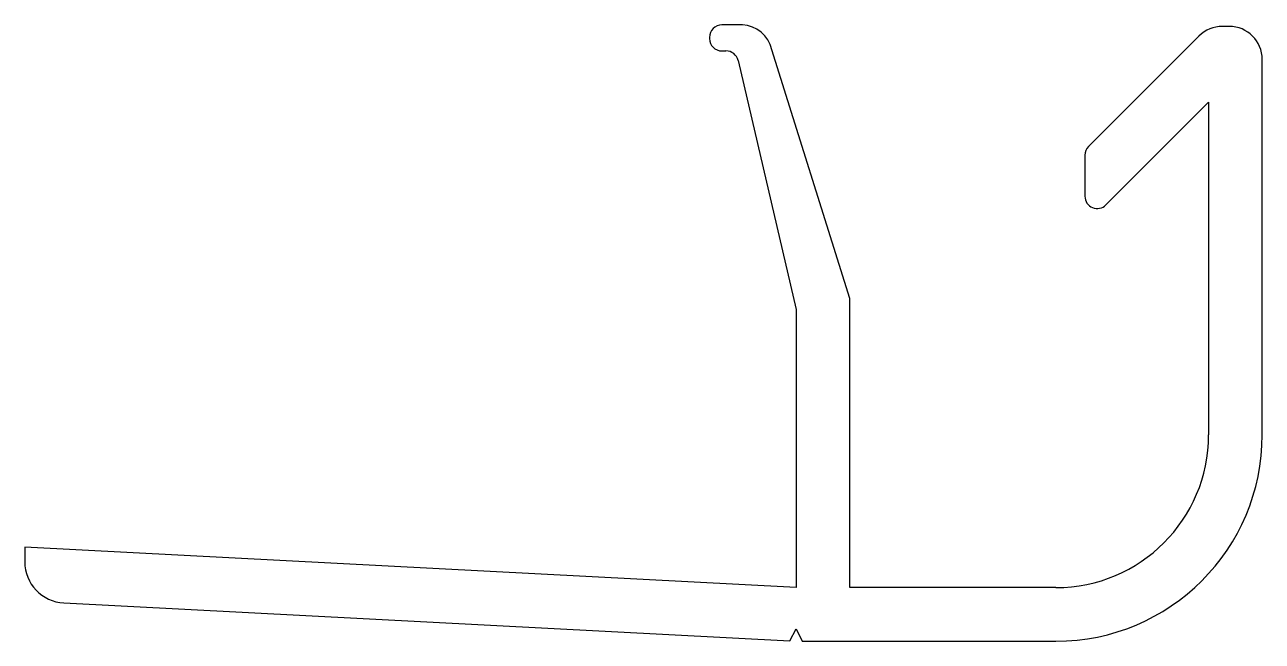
# Model space of a CAD drawing. Extents: x 141.5 to 171.5, y 206.9 to 221.9.
import ezdxf

# ---------------------------------------------------------------- set-up
doc = ezdxf.new("R2010")
doc.units = 0
doc.header["$LTSCALE"] = 15
doc.layers.get('0').update_dxf_attribs({"linetype": 'CONTINUOUS'})

msp = doc.modelspace()

# ---------------------------------------------------------------- linework, layer by layer
at = {"color": 0, "linetype": 'CONTINUOUS', "ltscale": 0.05}
for p, q in [((158.74, 221.875), (158.365, 221.875)), ((170.665, 221.841), (170.497, 221.841)), ((158.065, 221.575), (158.065, 221.545)), ((161.465, 215.245), (159.533, 221.402)), ((169.931, 221.606), (167.253, 218.928)), ((158.365, 221.245), (158.465, 221.245)), ((158.757, 221.013), (160.165, 214.978)), ((171.465, 211.941), (171.465, 221.041)), ((167.677, 217.514), (170.165, 220.002)), ((170.165, 220.002), (170.165, 211.941)), ((167.165, 218.716), (167.165, 217.726)), ((161.465, 208.241), (161.465, 215.245)), ((160.165, 214.978), (160.165, 208.242)), ((160.165, 208.242), (141.465, 209.222)), ((141.465, 209.222), (141.465, 208.869)), ((166.465, 208.241), (161.465, 208.241)), ((142.413, 207.87), (160.015, 206.948)), ((160.315, 206.941), (166.465, 206.941))]:
    msp.add_line(p, q, dxfattribs=at)
at = {"linetype": 'CONTINUOUS', "ltscale": 0.05}
for p, q in [((160.015, 206.948), (160.165, 207.241)), ((160.165, 207.241), (160.315, 206.941))]:
    msp.add_line(p, q, dxfattribs=at)
at = {"color": 0, "linetype": 'CONTINUOUS', "ltscale": 0.05}
for centre, radius, start, end in [((158.365, 221.575), 0.3, 90, 180), ((158.822, 221.112), 0.768, 22.1829, 96.1143), ((170.497, 221.041), 0.8, 90, 135), ((170.665, 221.041), 0.8, 0, 90), ((158.365, 221.545), 0.3, 180, 270), ((158.465, 220.945), 0.3, 13.1324, 90), ((167.465, 218.716), 0.3, 135, 180), ((167.465, 217.726), 0.3, 180, 315), ((166.465, 211.941), 5, 270, 0), ((166.465, 211.941), 3.7, 270, 360), ((142.465, 208.869), 1, 180, 267)]:
    msp.add_arc(centre, radius, start, end, dxfattribs=at)

doc.saveas('drawing.dxf')
